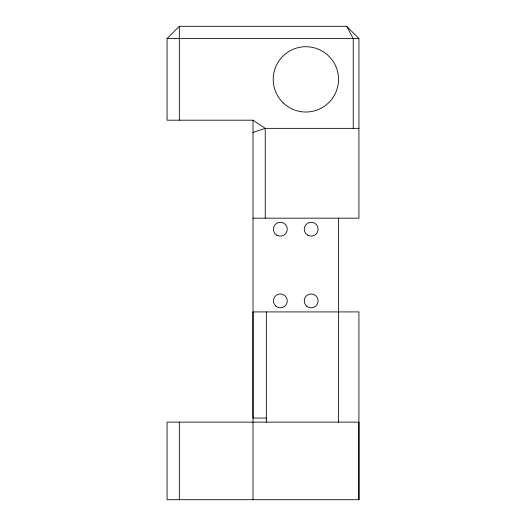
<?xml version="1.0" encoding="UTF-8"?>
<svg xmlns="http://www.w3.org/2000/svg" width="526" height="526" viewBox="0 0 526 526"><rect width="100%" height="100%" fill="white"/><g stroke="black" fill="none" stroke-linecap="round" stroke-linejoin="round"><path stroke-width="0.79" d="M179.313 499.7L179.313 422.135M252.999 499.7L252.999 120.191L167.071 120.191L167.071 38.549L179.313 26.3L346.687 26.3L358.929 38.549L358.929 218.165L252.999 218.172M266.34 422.135L266.347 311.918M358.929 499.7L358.929 422.135L167.071 422.135L167.071 499.7L358.929 499.7L358.929 311.918L252.999 311.925L252.993 418.058L266.34 418.052M252.999 132.44L265.242 128.357L358.929 128.357M167.071 38.549L358.929 38.549M252.999 120.191L265.242 128.357L265.242 218.165M346.687 26.3L353.235 38.549L353.235 128.357M338.52 218.165L338.52 422.135M179.313 26.3L179.313 120.191M283.133 102.813A32.658 32.658 0 0 0 337.534 87.336A32.658 32.658 0 0 0 296.927 47.958A32.658 32.658 0 0 0 283.133 102.813M276.88 235.201A6.937 6.937 0 0 0 287.288 229.191A6.937 6.937 0 0 0 276.88 223.182A6.937 6.937 0 0 0 276.88 235.201M275.598 305.954A6.937 6.937 0 0 0 287.104 302.483A6.937 6.937 0 0 0 278.339 294.251A6.937 6.937 0 0 0 275.598 305.954M307.638 235.161A6.937 6.937 0 0 0 318.112 229.264A6.937 6.937 0 0 0 307.763 223.142A6.937 6.937 0 0 0 307.638 235.161M306.882 306.349A6.937 6.937 0 0 0 318.039 301.885A6.937 6.937 0 0 0 308.591 294.455A6.937 6.937 0 0 0 306.882 306.349"/></g></svg>
